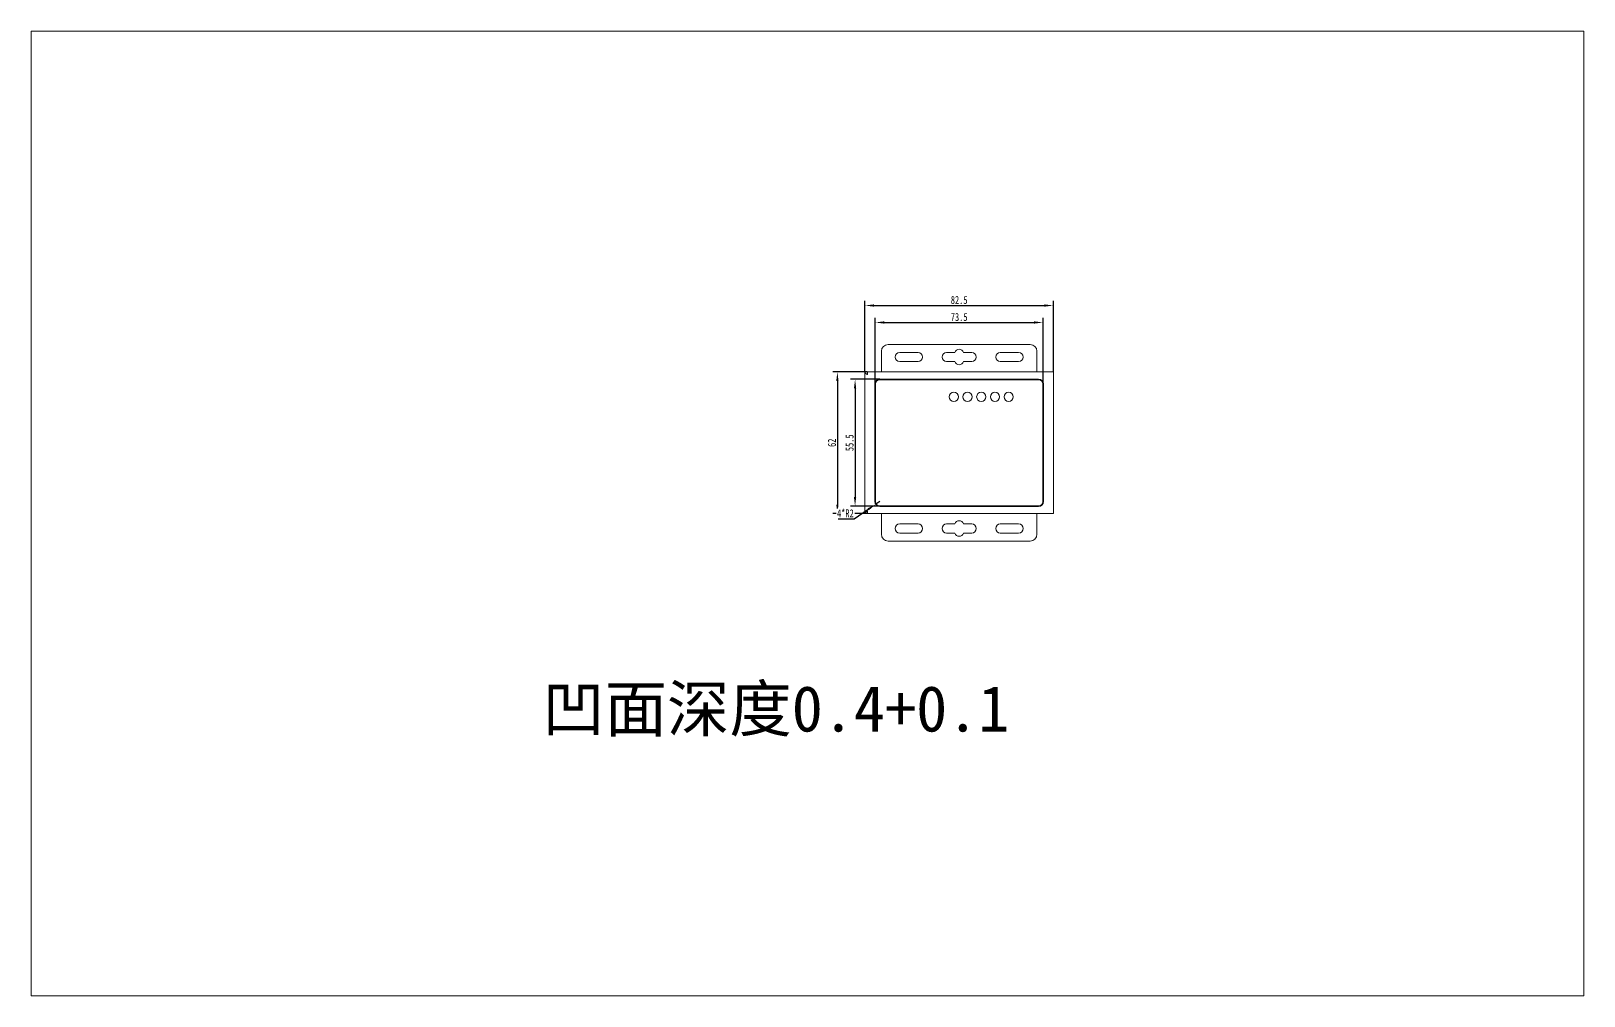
# Model space of a CAD drawing. Header units: millimetres. Extents: x 9574 to 16287, y 1787 to 2670.
# Drawn here: x 15608 to 16287, y 2100 to 2523 of the extents above; entities that cross this region are included whole.
import ezdxf

# ---------------------------------------------------------------- set-up
doc = ezdxf.new("R2010")
doc.units = ezdxf.units.MM
doc.header["$LTSCALE"] = 0.5
doc.header["$PDSIZE"] = -5
doc.layers.get('0').update_dxf_attribs({"lineweight": 18})
doc.layers.get('Defpoints').update_dxf_attribs({"lineweight": 18})
doc.layers.add('尺寸线层', color=3, linetype='Continuous', lineweight=18)
doc.layers.add('文字标注', color=2, linetype='Continuous', lineweight=18)
doc.styles.get("Standard").update_dxf_attribs({"font": ''})
doc.styles.add('标准', font='', dxfattribs={"width": 0.667})
doc.styles.get('Standard').set_extended_font_data('宋体')
doc.styles.get('标准').set_extended_font_data('宋体')
doc.dimstyles.new('标准', dxfattribs={"dimtxt": 3.5, "dimasz": 4, "dimexe": 2, "dimexo": 0, "dimtad": 1, "dimdsep": 46, "dimtxsty": '标准', "dimblk": '_CAXARROW', "dimcen": 0, "dimdle": 6, "dimclrd": 1, "dimclre": 1, "dimclrt": 3, "dimazin": 2, "dimtfac": 0.707107, "dimtdec": 3, "dimtmove": 2, "dimatfit": 3, "dimfxl": 1, "dimfrac": 2, "dimtolj": 1, "dimarcsym": 1})

# ---------------------------------------------------------------- blocks, each defined once
blk = doc.blocks.new('_CAXARROW')
blk.add_hatch(color=3).paths.add_polyline_path([(0, 0), (-1, 0.125), (-1, -0.125)], flags=0)
blk = doc.blocks.new('*D297')
at = {"layer": 'Defpoints', "color": 0, "transparency": 16777216}
for p in [(16050.82, 2395.05), (15977.32, 2368.19), (16050.82, 2368.19)]:
    blk.add_point(p, dxfattribs=at)
at = {"layer": '尺寸线层', "color": 1, "lineweight": -2, "transparency": 16777216}
for p, q in [((15977.32, 2368.19), (15977.32, 2397.05)), ((15981.32, 2395.05), (16046.82, 2395.05)), ((16050.82, 2368.19), (16050.82, 2397.05))]:
    blk.add_line(p, q, dxfattribs=at)
at = {"layer": '尺寸线层', "color": 1, "lineweight": -2, "transparency": 16777216, "xscale": 4, "yscale": 4, "zscale": 4, "rotation": 180}
blk.add_blockref('_CAXARROW', (15977.32, 2395.05), dxfattribs=at)
at = {"layer": '尺寸线层', "color": 1, "lineweight": -2, "transparency": 16777216, "xscale": 4, "yscale": 4, "zscale": 4}
blk.add_blockref('_CAXARROW', (16050.82, 2395.05), dxfattribs=at)
at = {"layer": '尺寸线层', "color": 3, "transparency": 16777216, "insert": (16014.07, 2397.43), "char_height": 3.5, "attachment_point": 5, "style": '标准', "bg_fill": 3, "box_fill_scale": 1.1, "bg_fill_color": 256, "bg_fill_true_color": 13158600, "bg_fill_transparency": 1237992}
blk.add_mtext('\\A1;73.5', dxfattribs=at)
blk = doc.blocks.new('*D298')
at = {"layer": 'Defpoints', "color": 0, "transparency": 16777216}
for p in [(16055.32, 2402.48), (15972.82, 2373.44), (16055.32, 2373.44)]:
    blk.add_point(p, dxfattribs=at)
at = {"layer": '尺寸线层', "color": 1, "lineweight": -2, "transparency": 16777216}
for p, q in [((15972.82, 2373.44), (15972.82, 2404.48)), ((16055.32, 2373.44), (16055.32, 2404.48)), ((15976.82, 2402.48), (16051.32, 2402.48))]:
    blk.add_line(p, q, dxfattribs=at)
at = {"layer": '尺寸线层', "color": 1, "lineweight": -2, "transparency": 16777216, "xscale": 4, "yscale": 4, "zscale": 4, "rotation": 180}
blk.add_blockref('_CAXARROW', (15972.82, 2402.48), dxfattribs=at)
at = {"layer": '尺寸线层', "color": 1, "lineweight": -2, "transparency": 16777216, "xscale": 4, "yscale": 4, "zscale": 4}
blk.add_blockref('_CAXARROW', (16055.32, 2402.48), dxfattribs=at)
at = {"layer": '尺寸线层', "color": 3, "transparency": 16777216, "insert": (16014.07, 2404.86), "char_height": 3.5, "attachment_point": 5, "style": '标准', "bg_fill": 3, "box_fill_scale": 1.1, "bg_fill_color": 256, "bg_fill_true_color": 13158600, "bg_fill_transparency": 4390977}
blk.add_mtext('\\A1;82.5', dxfattribs=at)
blk = doc.blocks.new('*D299')
at = {"layer": 'Defpoints', "color": 0, "transparency": 16777216}
for p in [(15973.82, 2373.44), (15960.81, 2311.44), (15973.82, 2311.44)]:
    blk.add_point(p, dxfattribs=at)
at = {"layer": '尺寸线层', "color": 1, "lineweight": -2, "transparency": 16777216}
for p, q in [((15973.82, 2373.44), (15958.81, 2373.44)), ((15960.81, 2369.44), (15960.81, 2315.44)), ((15973.82, 2311.44), (15958.81, 2311.44))]:
    blk.add_line(p, q, dxfattribs=at)
at = {"layer": '尺寸线层', "color": 1, "lineweight": -2, "transparency": 16777216, "xscale": 4, "yscale": 4, "zscale": 4}
for p, rotation in [((15960.81, 2373.44), 90), ((15960.81, 2311.44), 270)]:
    blk.add_blockref('_CAXARROW', p, dxfattribs=dict(at, rotation=rotation))
at = {"layer": '尺寸线层', "color": 3, "transparency": 16777216, "insert": (15958.43, 2342.44), "char_height": 3.5, "attachment_point": 5, "rotation": 90, "style": '标准', "bg_fill": 3, "box_fill_scale": 1.1, "bg_fill_color": 256, "bg_fill_true_color": 13158600, "bg_fill_transparency": 10223964}
blk.add_mtext('\\A1;62', dxfattribs=at)
blk = doc.blocks.new('*D300')
at = {"layer": 'Defpoints', "color": 0, "transparency": 16777216}
for p in [(15979.32, 2370.19), (15968.54, 2314.69), (15979.32, 2314.69)]:
    blk.add_point(p, dxfattribs=at)
at = {"layer": '尺寸线层', "color": 1, "lineweight": -2, "transparency": 16777216}
for p, q in [((15979.32, 2370.19), (15966.54, 2370.19)), ((15968.54, 2366.19), (15968.54, 2318.69)), ((15979.32, 2314.69), (15966.54, 2314.69))]:
    blk.add_line(p, q, dxfattribs=at)
at = {"layer": '尺寸线层', "color": 1, "lineweight": -2, "transparency": 16777216, "xscale": 4, "yscale": 4, "zscale": 4}
for p, rotation in [((15968.54, 2370.19), 90), ((15968.54, 2314.69), 270)]:
    blk.add_blockref('_CAXARROW', p, dxfattribs=dict(at, rotation=rotation))
at = {"layer": '尺寸线层', "color": 3, "transparency": 16777216, "insert": (15966.16, 2342.44), "char_height": 3.5, "attachment_point": 5, "rotation": 90, "style": '标准', "bg_fill": 3, "box_fill_scale": 1.1, "bg_fill_color": 256, "bg_fill_true_color": 13158600, "bg_fill_transparency": 1238508}
blk.add_mtext('\\A1;55.5', dxfattribs=at)
blk = doc.blocks.new('*D301')
at = {"layer": 'Defpoints', "color": 0, "transparency": 16777216}
for p in [(15979.32, 2316.69), (15977.66, 2315.58)]:
    blk.add_point(p, dxfattribs=at)
at = {"layer": '尺寸线层', "color": 1, "lineweight": -2, "transparency": 16777216}
for p, q in [((15979.32, 2316.69), (15977.66, 2315.58)), ((15968.08, 2309.21), (15974.33, 2313.36)), ((15961.14, 2309.21), (15968.08, 2309.21))]:
    blk.add_line(p, q, dxfattribs=at)
at = {"layer": '尺寸线层', "color": 1, "lineweight": -2, "transparency": 16777216, "xscale": 4, "yscale": 4, "zscale": 4, "rotation": 33.65235564235341}
blk.add_blockref('_CAXARROW', (15977.66, 2315.58), dxfattribs=at)
at = {"layer": '尺寸线层', "color": 3, "transparency": 16777216, "insert": (15964.3, 2311.58), "char_height": 3.5, "attachment_point": 5, "style": '标准', "bg_fill": 3, "box_fill_scale": 1.1, "bg_fill_color": 256, "bg_fill_true_color": 13158600, "bg_fill_transparency": 1238508}
blk.add_mtext('\\A1;4*R2', dxfattribs=at)

msp = doc.modelspace()

# ---------------------------------------------------------------- linework, layer by layer
at = {"color": 3, "linetype": 'Continuous'}
for p, q in [((15983.071, 2385.439), (16045.071, 2385.439)), ((15980.071, 2373.439), (15980.071, 2382.439)), ((15996.071, 2381.939), (15988.071, 2381.939)), ((15988.071, 2377.939), (15996.071, 2377.939)), ((16012.16, 2381.939), (16008.57, 2381.939)), ((16008.57, 2377.939), (16012.16, 2377.939)), ((16019.572, 2381.939), (16015.982, 2381.939)), ((16015.982, 2377.939), (16019.572, 2377.939)), ((16040.071, 2381.939), (16032.071, 2381.939)), ((16032.071, 2377.939), (16040.071, 2377.939)), ((16048.071, 2382.439), (16048.071, 2373.439)), ((15972.821, 2311.439), (15972.821, 2373.439)), ((16055.321, 2373.439), (15973.821, 2373.439)), ((15974.021, 2372.239), (15973.998, 2372.461)), ((16055.321, 2311.439), (16055.321, 2373.439)), ((15973.821, 2311.439), (16055.321, 2311.439)), ((15974.021, 2312.639), (15973.998, 2312.417)), ((15980.071, 2302.439), (15980.071, 2311.439)), ((16048.071, 2302.439), (16048.071, 2311.439)), ((15996.071, 2306.939), (15988.071, 2306.939)), ((15988.071, 2302.939), (15996.071, 2302.939)), ((16012.16, 2306.939), (16008.57, 2306.939)), ((16008.57, 2302.939), (16012.16, 2302.939)), ((16019.572, 2306.939), (16015.982, 2306.939)), ((16015.982, 2302.939), (16019.572, 2302.939)), ((16040.071, 2306.939), (16032.071, 2306.939)), ((16032.071, 2302.939), (16040.071, 2302.939)), ((16045.071, 2299.439), (15983.071, 2299.439))]:
    msp.add_line(p, q, dxfattribs=at)
at = {"color": 7, "linetype": 'Continuous'}
for p, q in [((15972.821, 2373.439), (15973.821, 2373.439)), ((15972.821, 2311.439), (15973.821, 2311.439))]:
    msp.add_line(p, q, dxfattribs=at)
at = {"color": 3, "linetype": 'Continuous', "lineweight": 35}
for p, q in [((15977.321, 2316.689), (15977.321, 2368.189)), ((15979.321, 2370.189), (16048.821, 2370.189)), ((16050.821, 2368.189), (16050.821, 2316.689)), ((16048.821, 2314.689), (15979.321, 2314.689))]:
    msp.add_line(p, q, dxfattribs=at)
at = {"color": 3, "linetype": 'Continuous'}
for centre, radius, start, end in [((15983.071, 2382.439), 3, 90, 180), ((16045.071, 2382.439), 3, 0, 90), ((15988.071, 2379.939), 2, 90, 270), ((15996.071, 2379.939), 2, 270, 90), ((16008.57, 2379.939), 2, 90, 270), ((16014.071, 2381.349), 2, 17.157537, 162.842463), ((16014.071, 2378.529), 2, 197.157537, 342.842463), ((16019.572, 2379.939), 2, 270, 90), ((16032.071, 2379.939), 2, 90, 270), ((16040.071, 2379.939), 2, 270, 90), ((15988.071, 2304.939), 2, 90, 270), ((15996.071, 2304.939), 2, 270, 90), ((16008.57, 2304.939), 2, 90, 270), ((16014.071, 2306.349), 2, 17.157537, 162.842463), ((16014.071, 2303.529), 2, 197.157537, 342.842463), ((16019.572, 2304.939), 2, 270, 90), ((16032.071, 2304.939), 2, 90, 270), ((16040.071, 2304.939), 2, 270, 90), ((15983.071, 2302.439), 3, 180, 270), ((16045.071, 2302.439), 3, 270, 0)]:
    msp.add_arc(centre, radius, start, end, dxfattribs=at)
at = {"color": 3, "linetype": 'Continuous', "lineweight": 35}
for centre, start, end in [((15979.321, 2368.189), 90, 180), ((16048.821, 2368.189), 0, 90), ((15979.321, 2316.689), 180, 270), ((16048.821, 2316.689), 270, 0)]:
    msp.add_arc(centre, 2, start, end, dxfattribs=at)
at = {"color": 3, "linetype": 'Continuous'}
for points, knots in [([(15972.821, 2373.439), (15972.821, 2373.348), (15972.865, 2373.205), (15972.978, 2373.038), (15973.143, 2372.855), (15973.416, 2372.635), (15973.657, 2372.474), (15973.787, 2372.389)], [0, 0, 0, 0, 0.2720566, 0.4290315, 0.6047099, 1.011902, 1.4766075, 1.4766075, 1.4766075, 1.4766075]), ([(15973.998, 2372.461), (15973.984, 2372.59), (15973.963, 2372.775), (15973.933, 2373.009), (15973.912, 2373.154), (15973.891, 2373.271), (15973.869, 2373.359), (15973.852, 2373.411), (15973.831, 2373.439), (15973.821, 2373.439)], [0, 0, 0, 0, 0.3899939, 0.560645, 0.7082518, 0.8285778, 0.9184698, 0.9761662, 1.0046355, 1.0046355, 1.0046355, 1.0046355]), ([(15973.787, 2312.489), (15973.657, 2312.404), (15973.416, 2312.243), (15973.143, 2312.023), (15972.978, 2311.84), (15972.865, 2311.673), (15972.821, 2311.529), (15972.821, 2311.439)], [0, 0, 0, 0, 0.4647054, 0.8718975, 1.047576, 1.2045508, 1.4766075, 1.4766075, 1.4766075, 1.4766075]), ([(15973.998, 2312.417), (15973.984, 2312.288), (15973.963, 2312.103), (15973.933, 2311.869), (15973.912, 2311.724), (15973.891, 2311.607), (15973.869, 2311.519), (15973.852, 2311.466), (15973.831, 2311.439), (15973.821, 2311.439)], [0, 0, 0, 0, 0.3899939, 0.560645, 0.7082518, 0.8285778, 0.9184698, 0.9761662, 1.0046355, 1.0046355, 1.0046355, 1.0046355])]:
    msp.add_open_spline(points, degree=3, knots=knots, dxfattribs=at)
for points in [[(15973.787, 2372.389), (15973.865, 2372.339), (15973.943, 2372.289), (15974.021, 2372.239)], [(15974.021, 2312.639), (15973.943, 2312.589), (15973.865, 2312.539), (15973.787, 2312.489)]]:
    msp.add_open_spline(points, degree=3, dxfattribs=at)
at = {"layer": '文字标注'}
for centre in [(16011.721, 2362.539), (16017.721, 2362.539), (16023.721, 2362.539), (16029.721, 2362.539), (16035.721, 2362.539)]:
    msp.add_circle(centre, 2, dxfattribs=at)

# ---------------------------------------------------------------- texts
at = {"layer": '文字标注', "insert": (15831.718, 2236.137), "char_height": 20, "width": 261.31281, "attachment_point": 1}
msp.add_mtext('凹面深度0.4+0.1', dxfattribs=at)

# ---------------------------------------------------------------- next in the draw order: dimensions: what is measured, and where the dimension line sits
at = {"layer": '尺寸线层'}
dim = msp.add_linear_dim(base=(16050.821, 2395.05), p1=(15977.321, 2368.189), p2=(16050.821, 2368.189), angle=180, dimstyle='标准', override={"dimsah": 1, "dimtfill": 1, "dimtzin": 8}, dxfattribs=at)
dim.commit()
dim.dimension.update_dxf_attribs({"geometry": '*D297', "text_midpoint": (16014.071, 2397.425)})

# ---------------------------------------------------------------- next in the draw order: dimensions: what is measured, and where the dimension line sits
dim = msp.add_linear_dim(base=(16055.321, 2402.481), p1=(15972.821, 2373.439), p2=(16055.321, 2373.439), angle=180, dimstyle='标准', override={"dimsah": 1, "dimtfill": 1, "dimtzin": 8}, dxfattribs=at)
dim.commit()
dim.dimension.update_dxf_attribs({"geometry": '*D298', "text_midpoint": (16014.071, 2404.856)})

# ---------------------------------------------------------------- next in the draw order: dimensions: what is measured, and where the dimension line sits
dim = msp.add_linear_dim(base=(15960.808, 2311.439), p1=(15973.821, 2373.439), p2=(15973.821, 2311.439), angle=270, dimstyle='标准', override={"dimsah": 1, "dimtfill": 1, "dimtzin": 8}, dxfattribs=at)
dim.commit()
dim.dimension.update_dxf_attribs({"geometry": '*D299', "text_midpoint": (15958.433, 2342.439)})

# ---------------------------------------------------------------- next in the draw order: dimensions: what is measured, and where the dimension line sits
dim = msp.add_linear_dim(base=(15968.535, 2314.689), p1=(15979.321, 2370.189), p2=(15979.321, 2314.689), angle=90, dimstyle='标准', override={"dimsah": 1, "dimtfill": 1, "dimtzin": 8}, dxfattribs=at)
dim.commit()
dim.dimension.update_dxf_attribs({"geometry": '*D300', "text_midpoint": (15966.16, 2342.439)})

# ---------------------------------------------------------------- next in the draw order: dimensions: what is measured, and where the dimension line sits
dim = msp.add_radius_dim(center=(15979.321, 2316.689), mpoint=(15977.657, 2315.581), dimstyle='标准', override={"dimtih": 1, "dimtoh": 1, "dimpost": '4*R<>', "dimsah": 1, "dimtfac": 1, "dimtfill": 1, "dimtzin": 8}, dxfattribs=at)
dim.commit()
dim.dimension.update_dxf_attribs({"geometry": '*D301', "text_midpoint": (15964.301, 2311.583)})

# ---------------------------------------------------------------- next in the draw order: linework, layer by layer
at = {"layer": '文字标注'}
msp.add_lwpolyline([(15608.137, 2522.526), (16287.333, 2522.526), (16287.333, 2100.483), (15608.137, 2100.483)], close=True, dxfattribs=at)

doc.saveas('drawing.dxf')
